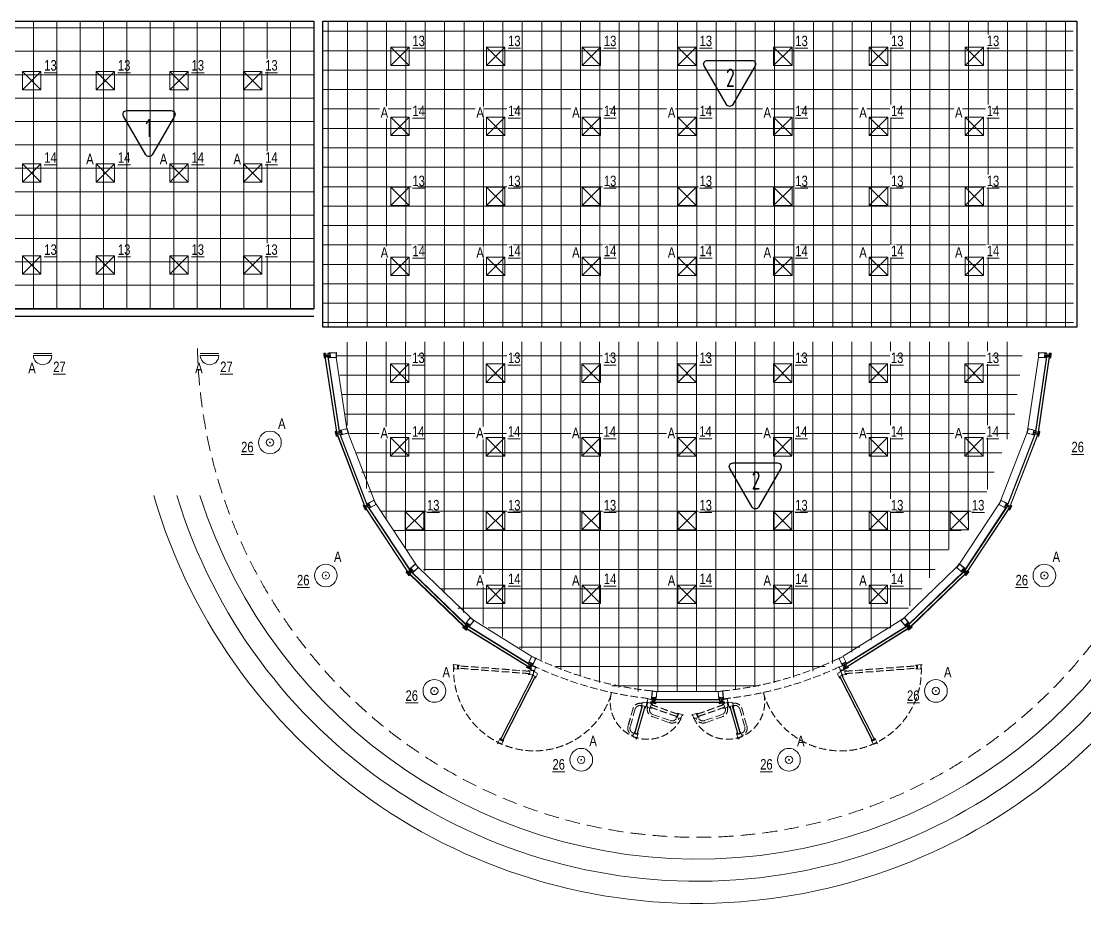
# Model space of a CAD drawing. Header units: millimetres. Extents: x -510890 to 418982, y -118257 to 141350.
# Drawn here: x -186518 to -172077, y 58696 to 70996 of the extents above; entities that cross this region are included whole.
import ezdxf

# ---------------------------------------------------------------- set-up
doc = ezdxf.new("R2010")
doc.units = ezdxf.units.MM
doc.linetypes.add('ADSK_Штриховая_ш2 п1', pattern=[3, 2, -1])
doc.linetypes.add('ГОСТ 2.303 4', pattern=[7, 5, -2, 0])
for name, color, linetype, lineweight in [('_ЭОМ_ОБЩ_Освещение_текст тип светильника', 172, 'Continuous', 50), ('_ЭОМ_светильник А', 1, 'Continuous', 35), ('_ЭОМ_светильник Р', 4, 'Continuous', 35), ('АР_Двери', 5, 'Continuous', 18), ('АР_Перегородки витражные', 152, 'Continuous', 13), ('АР_Потолок_Грильято_черный_100х100', 250, 'Continuous', 5), ('АР_тонкая линия', 250, 'Continuous', 0), ('СИЛА', 1, 'Continuous', 30)]:
    doc.layers.add(name, color=color, linetype=linetype, lineweight=lineweight)
for name, color, linetype in [('X-ref Light', 250, 'Continuous'), ('X-ref Light Emergency', 249, 'Continuous'), ('Тонкая', 7, 'Continuous')]:
    doc.layers.add(name, color=color, linetype=linetype)
doc.layers.add('АР_Потолок_Грильято_белый_100х100', color=7, linetype='Continuous', lineweight=5, true_color=0xff7070)
doc.layers.get('X-ref Light').off()
doc.styles.add('ISOCPEUR', font='isocpeur.ttf', dxfattribs={"height": 800})
doc.styles.add('ГОСТ', font='cad.shx', dxfattribs={"width": 0.8})
pattern_1 = [(335.76716334, (-69115.3163, 318510.941), (0.651582564, 1.447617495), []), (65.76716334, (-69115.3163, 318510.941), (-1.447617495, 0.651582564), [])]

# ---------------------------------------------------------------- blocks, each defined once
blk = doc.blocks.new('40 НА 40 ГРИЛЬЯТО ДЛЯ 50')
at = {"color": 0, "linetype": 'ByBlock', "lineweight": -2, "ltscale": 100}
for points in [[(125, -125), (-125, -125), (-125, 125), (125, 125), (125, -125)], [(125, 125), (-125, -125)], [(-125, 125), (125, -125)]]:
    blk.add_lwpolyline(points, dxfattribs=at)
blk = doc.blocks.new('Подвесной Светильник 22_3')
at = {"color": 0, "linetype": 'ByBlock', "lineweight": -2}
for radius in [154, 50, 50, 5]:
    blk.add_circle((0, 0), radius, dxfattribs=at)
blk = doc.blocks.new('НАРУЖНЫЙ СВЕТИЛЬНИК')
at = {"color": 0, "linetype": 'ByBlock', "lineweight": -2}
for p, q in [((0, 250), (0, -250)), ((50, 250), (50, -250))]:
    blk.add_line(p, q, dxfattribs=at)
blk.add_arc((50, 0), 250, 270, 90, dxfattribs=at)
blk = doc.blocks.new('A$C35e846bc')
at = {"layer": '_ЭОМ_светильник А', "color": 18, "lineweight": 18, "ltscale": 100, "true_color": 0x000000, "rotation": 90}
for p in [(27127, 11315), (28427, 11315), (29727, 11315), (31027, 11315), (32327, 11315), (33627, 11315), (34927, 11315), (22128, 10683), (23128, 10683), (24128, 10683), (25128, 10683), (27127, 9415), (28427, 9415), (29727, 9415), (31027, 9415), (32327, 9415), (33627, 9415), (34927, 9415), (28426, 4965), (29726, 4965), (31026, 4965), (32326, 4965), (33626, 4965)]:
    blk.add_blockref('40 НА 40 ГРИЛЬЯТО ДЛЯ 50', p, dxfattribs=at)
at = {"layer": '_ЭОМ_светильник А', "color": 18, "lineweight": 18, "ltscale": 100, "true_color": 0x000000, "xscale": -1, "zscale": 1000, "rotation": 180}
for p in [(25363, 7025), (26122, 5219), (35879, 5219), (27595, 3653), (34406, 3653), (29590, 2719), (32411, 2719)]:
    blk.add_blockref('Подвесной Светильник 22_3', p, dxfattribs=at)
at = {"layer": '_ЭОМ_светильник Р', "color": 18, "lineweight": 18, "ltscale": 100, "true_color": 0x000000, "rotation": 90}
for p in [(27127, 12265), (28427, 12265), (29727, 12265), (31027, 12265), (32327, 12265), (33627, 12265), (34927, 12265), (22128, 11933), (23128, 11933), (24128, 11933), (25128, 11933), (27127, 10365), (28427, 10365), (29727, 10365), (31027, 10365), (32327, 10365), (33627, 10365), (34927, 10365), (22128, 9433), (23128, 9433), (24128, 9433), (25128, 9433), (27125, 7965), (28425, 7965), (29725, 7965), (31025, 7965), (32325, 7965), (33625, 7965), (34925, 7965), (27325, 5965), (28425, 5965), (29725, 5965), (31025, 5965), (32325, 5965), (33625, 5965), (34725, 5965)]:
    blk.add_blockref('40 НА 40 ГРИЛЬЯТО ДЛЯ 50', p, dxfattribs=at)
at = {"layer": 'X-ref Light Emergency', "color": 18, "linetype": 'ByBlock', "lineweight": 18, "ltscale": 40, "true_color": 0x000000}
for p in [(27125, 6965), (28425, 6965), (29725, 6965), (31025, 6965), (32325, 6965), (33625, 6965), (34925, 6965)]:
    blk.add_blockref('40 НА 40 ГРИЛЬЯТО ДЛЯ 50', p, dxfattribs=at)
at = {"layer": '_ЭОМ_ОБЩ_Освещение_текст тип светильника', "color": 18, "lineweight": 18, "ltscale": 40, "true_color": 0x000000, "insert": (36247, 7034), "char_height": 142.2, "width": 55.87, "attachment_point": 1, "style": 'ГОСТ', "bg_fill": 3, "box_fill_scale": 1.1, "bg_fill_color": 256, "bg_fill_transparency": 0}
blk.add_mtext('{\\L26}', dxfattribs=at)
at = {"layer": '_ЭОМ_светильник А', "color": 18, "lineweight": 18, "ltscale": 100, "true_color": 0x000000, "char_height": 142, "width": 93.25, "attachment_point": 1, "style": 'ГОСТ', "bg_fill": 3, "box_fill_scale": 1.1, "bg_fill_color": 256, "bg_fill_transparency": 0}
for insert in [(22080, 8106), (24347, 8106)]:
    blk.add_mtext('А', dxfattribs=dict(at, insert=insert))
at = {"layer": 'СИЛА', "color": 18, "lineweight": 18, "true_color": 0x000000, "xscale": 0.5, "yscale": 0.5, "zscale": 0.5, "rotation": 270}
for p in [(22275, 8230), (24542, 8230)]:
    blk.add_blockref('НАРУЖНЫЙ СВЕТИЛЬНИК', p, dxfattribs=at)
at = {"layer": '_ЭОМ_ОБЩ_Освещение_текст тип светильника', "color": 18, "lineweight": 18, "ltscale": 40, "true_color": 0x000000, "char_height": 142.2, "width": 55.87, "attachment_point": 1, "style": 'ГОСТ', "bg_fill": 3, "box_fill_scale": 1.1, "bg_fill_color": 256, "bg_fill_transparency": 0}
for s, insert in [('{\\L13}', (27297, 12545)), ('{\\L13}', (28597, 12545)), ('{\\L13}', (29897, 12545)), ('{\\L13}', (31197, 12545)), ('{\\L13}', (32497, 12545)), ('{\\L13}', (33797, 12545)), ('{\\L13}', (35097, 12545)), ('{\\L13}', (22298, 12213)), ('{\\L13}', (23298, 12213)), ('{\\L13}', (24298, 12213)), ('{\\L13}', (25298, 12213)), ('{\\L14}', (27297, 11595)), ('{\\L14}', (28597, 11595)), ('{\\L14}', (29897, 11595)), ('{\\L14}', (31197, 11595)), ('{\\L14}', (32497, 11595)), ('{\\L14}', (33797, 11595)), ('{\\L14}', (35097, 11595)), ('{\\L14}', (22298, 10963)), ('{\\L14}', (23298, 10963)), ('{\\L14}', (24298, 10963)), ('{\\L14}', (25298, 10963)), ('{\\L13}', (27297, 10645)), ('{\\L13}', (28597, 10645)), ('{\\L13}', (29897, 10645)), ('{\\L13}', (31197, 10645)), ('{\\L13}', (32497, 10645)), ('{\\L13}', (33797, 10645)), ('{\\L13}', (35097, 10645)), ('{\\L13}', (22298, 9713)), ('{\\L13}', (23298, 9713)), ('{\\L13}', (24298, 9713)), ('{\\L13}', (25298, 9713)), ('{\\L14}', (27297, 9695)), ('{\\L14}', (28597, 9695)), ('{\\L14}', (29897, 9695)), ('{\\L14}', (31197, 9695)), ('{\\L14}', (32497, 9695)), ('{\\L14}', (33797, 9695)), ('{\\L14}', (35097, 9695)), ('{\\L13}', (27295, 8245)), ('{\\L13}', (28595, 8245)), ('{\\L13}', (29895, 8245)), ('{\\L13}', (31195, 8245)), ('{\\L13}', (32495, 8245)), ('{\\L13}', (33795, 8245)), ('{\\L13}', (35095, 8245)), ('{\\L14}', (27293, 7245)), ('{\\L14}', (28593, 7245)), ('{\\L14}', (29893, 7245)), ('{\\L14}', (31193, 7245)), ('{\\L14}', (32493, 7245)), ('{\\L14}', (33793, 7245)), ('{\\L14}', (35093, 7245)), ('{\\L26}', (24971, 7034)), ('{\\L13}', (27495, 6245)), ('{\\L13}', (28595, 6245)), ('{\\L13}', (29895, 6245)), ('{\\L13}', (31195, 6245)), ('{\\L13}', (32495, 6245)), ('{\\L13}', (33795, 6245)), ('{\\L13}', (34895, 6245)), ('{\\L26}', (25730, 5228)), ('{\\L14}', (28596, 5245)), ('{\\L14}', (29896, 5245)), ('{\\L14}', (31196, 5245)), ('{\\L14}', (32496, 5245)), ('{\\L14}', (33796, 5245)), ('{\\L26}', (35488, 5228)), ('{\\L26}', (27204, 3661)), ('{\\L26}', (34014, 3661)), ('{\\L26}', (29199, 2728)), ('{\\L26}', (32020, 2728))]:
    blk.add_mtext(s, dxfattribs=dict(at, insert=insert))
at = {"layer": '_ЭОМ_светильник А', "color": 18, "lineweight": 18, "ltscale": 100, "true_color": 0x000000, "char_height": 142, "attachment_point": 1, "style": 'ГОСТ', "bg_fill": 3, "box_fill_scale": 1.1, "bg_fill_color": 256, "bg_fill_transparency": 0}
for insert, width in [((26866, 11574), 86.04), ((28166, 11574), 86.04), ((29466, 11574), 86.04), ((30766, 11574), 86.04), ((32066, 11574), 86.04), ((33366, 11574), 86.04), ((34666, 11574), 86.04), ((22867, 10942), 86.04), ((23867, 10942), 86.04), ((24867, 10942), 86.04), ((26866, 9674), 86.04), ((28166, 9674), 86.04), ((29466, 9674), 86.04), ((30766, 9674), 86.04), ((32066, 9674), 86.04), ((33366, 9674), 86.04), ((34666, 9674), 86.04), ((25473, 7351), 93.25), ((26864, 7224), 86.04), ((28163, 7224), 86.04), ((29464, 7224), 86.04), ((30763, 7224), 86.04), ((32063, 7224), 86.04), ((33363, 7224), 86.04), ((34664, 7223), 86.04), ((26232, 5545), 93.25), ((35990, 5545), 93.25), ((28165, 5224), 86.04), ((29465, 5224), 86.04), ((30765, 5224), 86.04), ((32065, 5224), 86.04), ((33365, 5224), 86.04), ((27706, 3979), 93.25), ((34516, 3979), 93.25), ((29700, 3045), 93.25), ((32521, 3045), 93.25)]:
    blk.add_mtext('А', dxfattribs=dict(at, insert=insert, width=width))
at = {"layer": '_ЭОМ_ОБЩ_Освещение_текст тип светильника', "color": 18, "lineweight": 18, "ltscale": 40, "true_color": 0x000000, "char_height": 142.2, "width": 55.87, "attachment_point": 1, "style": 'ГОСТ', "bg_fill": 3, "box_fill_scale": 1.1, "bg_fill_color": 256, "bg_fill_transparency": 0}
for insert in [(22419, 8122), (24687, 8122)]:
    blk.add_mtext('{\\L27}', dxfattribs=dict(at, insert=insert))
blk = doc.blocks.new('A$C475c1744')
at = {"layer": 'АР_тонкая линия', "linetype": 'ADSK_Штриховая_ш2 п1', "ltscale": 100}
blk.add_arc((120, 66), 6789, 181.3186, 358.6814, dxfattribs=at)
at = {"layer": 'АР_тонкая линия', "ltscale": 100}
for radius, start, end in [(7688, 196.2631, 355.1393), (7388, 196.9475, 351.2199), (7088, 197.6907, 351.2215)]:
    blk.add_arc((120, 68), radius, start, end, dxfattribs=at)
blk = doc.blocks.new('A$C4b82bfe2')
at = {"layer": 'АР_Двери', "linetype": 'ГОСТ 2.303 4', "ltscale": 20}
for p, q in [((41, -67), (414, -198)), ((43, -63), (416, -194)), ((53, -34), (426, -165)), ((54, -30), (428, -161))]:
    blk.add_line(p, q, dxfattribs=at)
at = {"layer": 'АР_Перегородки витражные', "color": 5}
blk.add_line((417, -162), (407, -190), dxfattribs=at)
for points in [[(73, -36), (54, -30), (41, -67), (60, -74), (57, -83), (1, -64), (4, -54), (-5, -51), (8, -13), (-3, -9), (0, 0), (76, -27), (73, -36)], [(409, -154), (428, -161), (414, -198), (395, -192), (392, -201), (448, -221), (451, -211), (461, -215), (474, -177), (485, -181), (489, -171), (412, -145), (409, -154)]]:
    blk.add_lwpolyline(points, close=True, dxfattribs=at)
blk = doc.blocks.new('стойка витр.')
h = blk.add_hatch()
h.set_pattern_fill('ANSI37', scale=0.5, angle=-69.2328)
h.set_pattern_definition(pattern_1)
edge = h.paths.add_edge_path()
edge.add_line((-23, 14), (-23, 15))
edge.add_arc((-23, 15), 0.427, 20.7605, 72.3)
edge.add_arc((-23, 16), 0.427, 110.764, 252.288, ccw=False)
edge.add_line((-23, 16), (-22, 16))
edge.add_arc((-22, 16), 0.183, 20.749, 110.7854, ccw=False)
edge.add_line((-22, 16), (-22, 16))
edge.add_arc((-22, 16), 0.183, 200.7666, 335.778)
edge.add_line((-22, 16), (-21, 18))
edge.add_arc((-22, 18), 0.637, 344.3928, 381.7249)
edge.add_line((-21, 18), (-23, 22))
edge.add_arc((-23, 22), 0.637, 19.8094, 57.1415)
edge.add_line((-23, 22), (-24, 23))
edge.add_arc((-24, 23), 0.183, 65.7564, 200.7677)
edge.add_line((-25, 23), (-24, 23))
edge.add_arc((-25, 23), 0.183, -69.251, 20.7854, ccw=False)
edge.add_line((-25, 23), (-26, 22))
edge.add_arc((-26, 23), 0.427, 149.2464, 290.7703, ccw=False)
edge.add_arc((-27, 23), 0.427, 329.2344, 380.7738)
edge.add_line((-26, 23), (-27, 24))
edge.add_arc((-27, 24), 0.183, 20.749, 110.7854)
edge.add_line((-27, 24), (-33, 22))
edge.add_arc((-33, 21), 0.306, 107.612, 200.6883)
edge.add_line((-34, 21), (-33, 21))
edge.add_arc((-33, 21), 0.304, 200.7453, 225.8124)
edge.add_line((-33, 21), (-32, 19))
edge.add_arc((-32, 19), 0.305, -108.8628, 45.7814, ccw=False)
edge.add_arc((-29, 28), 9.95, 231.9543, 250.0412, ccw=False)
edge.add_arc((-35, 20), 0.4, 42.3093, 119.225)
edge.add_arc((-35, 20), 0.602, 134.395, 228.6478)
edge.add_arc((-29, 28), 11, 232.0873, 240.8889)
edge.add_arc((-37, 13), 6.09, 40.7589, 60.6144, ccw=False)
edge.add_arc((-33, 17), 0.305, -34.8959, 41.6027, ccw=False)
edge.add_line((-32, 16), (-33, 16))
edge.add_arc((-33, 16), 0.305, 145.1101, 256.4243)
edge.add_line((-33, 15), (-32, 15))
edge.add_arc((-32, 15), 0.305, -34.8899, 76.4243, ccw=False)
edge.add_line((-32, 15), (-32, 14))
edge.add_arc((-32, 14), 0.305, 145.1101, 256.4243)
edge.add_line((-32, 13), (-31, 13))
edge.add_arc((-31, 13), 0.305, -24.2247, 76.4204, ccw=False)
edge.add_line((-31, 13), (-32, 11))
edge.add_arc((-31, 11), 0.305, 155.7711, 290.7403)
edge.add_line((-31, 11), (-23, 14))
edge.add_arc((-23, 14), 0.183, 290.749, 380.749)
edge = h.paths.add_edge_path(flags=16)
edge.add_line((-23, 21), (-22, 19))
edge.add_arc((-23, 18), 0.541, -69.2328, 20.7672, ccw=False)
edge.add_line((-23, 18), (-23, 18))
edge.add_arc((-24, 18), 0.541, 200.7672, 290.7672, ccw=False)
edge.add_line((-24, 18), (-25, 20))
edge.add_arc((-25, 20), 0.541, 110.7672, 200.7672, ccw=False)
edge.add_line((-25, 21), (-24, 21))
edge.add_arc((-24, 21), 0.541, 20.7672, 110.7672, ccw=False)
edge = h.paths.add_edge_path(flags=16)
edge.add_line((-27, 20), (-26, 17))
edge.add_arc((-26, 17), 0.541, -69.2328, 20.7672, ccw=False)
edge.add_line((-26, 16), (-28, 15))
edge.add_arc((-28, 16), 0.541, 200.7672, 290.7672, ccw=False)
edge.add_line((-29, 15), (-30, 19))
edge.add_arc((-30, 19), 0.541, 110.7672, 200.7672, ccw=False)
edge.add_line((-30, 20), (-28, 21))
edge.add_arc((-27, 20), 0.541, 20.7672, 110.7672, ccw=False)
h = blk.add_hatch()
h.set_pattern_fill('ANSI37', scale=0.5, angle=-69.2328)
h.set_pattern_definition([(335.76716334, (-69115.9168, 318510.7132), (0.651582564, 1.447617495), []), (65.76716334, (-69115.9168, 318510.7132), (-1.447617495, 0.651582564), [])])
edge = h.paths.add_edge_path()
edge.add_arc((-61, -46), 0.549, 155.7657, 200.7672)
edge.add_line((-62, -46), (-61, -44))
edge.add_arc((-61, -44), 0.183, 20.7672, 155.7657)
edge.add_line((-61, -44), (-61, -45))
edge.add_arc((-61, -45), 0.183, 200.7672, 290.7672)
edge.add_line((-61, -45), (-59, -44))
edge.add_arc((-60, -44), 0.427, -69.2328, 72.2936)
edge.add_arc((-59, -43), 0.427, 200.7672, 252.2936)
edge.add_line((-60, -43), (-63, -35))
edge.add_arc((-63, -34), 0.305, 110.7672, 200.7672)
edge.add_line((-63, -34), (-61, -33))
edge.add_arc((-60, -34), 0.304, 76.4029, 110.7672)
edge.add_line((-60, -33), (-60, -34))
edge.add_arc((-108, -56), 53, 16.7114, 24.8229)
edge.add_line((-57, -41), (-58, -41))
edge.add_arc((-58, -41), 0.305, 145.1109, 256.4234)
edge.add_line((-58, -42), (-57, -42))
edge.add_arc((-57, -42), 0.305, -34.8891, 76.4234)
edge.add_line((-57, -42), (-57, -43))
edge.add_arc((-57, -43), 0.305, 145.1109, 256.4234)
edge.add_line((-57, -44), (-56, -44))
edge.add_arc((-56, -44), 0.305, -34.8891, 76.4234)
edge.add_line((-56, -44), (-56, -45))
edge.add_arc((-56, -45), 0.305, 145.1109, 256.4234)
edge.add_line((-56, -46), (-55, -46))
edge.add_arc((-56, -46), 0.305, -34.8891, 76.4234)
edge.add_line((-55, -46), (-56, -47))
edge.add_arc((-56, -47), 0.305, 145.1109, 256.4234)
edge.add_line((-56, -47), (-55, -48))
edge.add_arc((-55, -48), 0.305, -34.8891, 76.4234)
edge.add_line((-55, -48), (-55, -49))
edge.add_arc((-55, -49), 0.305, 145.1109, 256.4234)
edge.add_line((-55, -49), (-54, -50))
edge.add_arc((-54, -50), 0.305, -34.8891, 76.4234)
edge.add_line((-54, -50), (-54, -51))
edge.add_arc((-54, -51), 0.305, 145.1109, 256.4234)
edge.add_line((-54, -51), (-53, -51))
edge.add_arc((-53, -52), 0.305, -43.6751, 76.4279)
edge.add_line((-53, -52), (-54, -53))
edge.add_arc((-54, -53), 0.305, 136.3286, 262.7471)
edge.add_arc((-55, -61), 7.99, 59.586, 82.7471)
edge.add_arc((-51, -54), 0.305, 253.291, 419.586)
edge.add_arc((-53, -61), 6.03, 73.291, 110.7672)
edge.add_line((-55, -55), (-55, -55))
edge.add_arc((-55, -55), 0.427, 200.7672, 290.7672)
edge.add_line((-55, -55), (-57, -51))
edge.add_arc((-56, -51), 0.427, 149.2366, 200.7672)
edge.add_arc((-57, -51), 0.427, -30.7634, 40.0143)
edge.add_arc((-57, -51), 0.427, 40.0005, 110.7672)
edge.add_line((-57, -50), (-58, -51))
edge.add_arc((-58, -51), 0.183, 110.7672, 200.7672)
edge.add_line((-58, -51), (-58, -51))
edge.add_arc((-59, -51), 0.183, 245.7686, 380.7672)
edge.add_line((-59, -51), (-60, -51))
edge.add_arc((-60, -50), 0.549, 200.7672, 245.7686)
edge.add_line((-60, -50), (-62, -46))
edge = h.paths.add_edge_path(flags=16)
edge.add_arc((-59, -49), 0.541, 200.7672, 290.7672)
edge.add_line((-61, -47), (-60, -49))
edge.add_arc((-60, -47), 0.541, 110.7672, 200.7672)
edge.add_line((-59, -46), (-60, -46))
edge.add_arc((-59, -46), 0.541, 20.7672, 110.7672)
edge.add_line((-58, -48), (-59, -46))
edge.add_arc((-58, -49), 0.541, -69.2328, 20.7672)
edge.add_line((-59, -50), (-58, -49))
h = blk.add_hatch()
h.set_pattern_fill('ANSI37', scale=0.5, angle=-69.2328)
h.set_pattern_definition(pattern_1)
edge = h.paths.add_edge_path()
edge.add_line((-8, -26), (-7, -27))
edge.add_arc((-8, -27), 0.427, -30.7656, 20.7738, ccw=False)
edge.add_arc((-7, -27), 0.427, 149.2464, 290.7703)
edge.add_line((-7, -28), (-6, -27))
edge.add_arc((-6, -27), 0.183, 290.749, 380.7854)
edge.add_line((-6, -27), (-6, -27))
edge.add_arc((-6, -27), 0.183, 65.7564, 200.7677, ccw=False)
edge.add_line((-5, -27), (-4, -27))
edge.add_arc((-4, -28), 0.637, 19.8094, 57.1415, ccw=False)
edge.add_line((-4, -28), (-2, -31))
edge.add_arc((-3, -32), 0.637, -15.6072, 21.7249, ccw=False)
edge.add_line((-2, -32), (-3, -33))
edge.add_arc((-3, -33), 0.183, 200.7666, 335.778, ccw=False)
edge.add_line((-3, -33), (-3, -33))
edge.add_arc((-3, -33), 0.183, 20.749, 110.7854)
edge.add_line((-3, -33), (-4, -34))
edge.add_arc((-4, -34), 0.427, 110.764, 252.288)
edge.add_arc((-5, -35), 0.427, 20.7605, 72.3, ccw=False)
edge.add_line((-4, -35), (-4, -36))
edge.add_arc((-4, -36), 0.183, -69.251, 20.7854, ccw=False)
edge.add_line((-4, -36), (-11, -38))
edge.add_arc((-11, -38), 0.306, 200.846, 293.9223, ccw=False)
edge.add_line((-11, -38), (-11, -38))
edge.add_arc((-11, -37), 0.304, 175.722, 200.789, ccw=False)
edge.add_line((-11, -37), (-11, -35))
edge.add_arc((-12, -35), 0.305, 355.7529, 510.3972)
edge.add_arc((-3, -40), 9.95, 151.4932, 169.58)
edge.add_arc((-13, -38), 0.4, 282.3093, 359.225, ccw=False)
edge.add_arc((-13, -38), 0.602, 172.8865, 267.1393, ccw=False)
edge.add_arc((-3, -40), 11, 160.6454, 169.447, ccw=False)
edge.add_arc((-19, -34), 6.09, 340.92, 360.7754)
edge.add_arc((-13, -34), 0.305, 359.9316, 436.4302)
edge.add_line((-13, -34), (-14, -34))
edge.add_arc((-14, -33), 0.305, 145.1101, 256.4243, ccw=False)
edge.add_line((-14, -33), (-14, -32))
edge.add_arc((-14, -32), 0.305, 325.1101, 436.4243)
edge.add_line((-14, -32), (-15, -32))
edge.add_arc((-15, -31), 0.305, 145.1101, 256.4243, ccw=False)
edge.add_line((-15, -31), (-14, -30))
edge.add_arc((-15, -30), 0.305, 325.1139, 425.759)
edge.add_line((-15, -30), (-16, -29))
edge.add_arc((-16, -29), 0.305, 110.794, 245.7633, ccw=False)
edge.add_line((-16, -29), (-8, -26))
edge.add_arc((-8, -26), 0.183, 20.7854, 110.7854, ccw=False)
edge = h.paths.add_edge_path(flags=16)
edge.add_line((-3, -31), (-4, -29))
edge.add_arc((-5, -29), 0.541, 20.7672, 110.7672)
edge.add_line((-5, -28), (-6, -29))
edge.add_arc((-6, -29), 0.541, 110.7672, 200.7672)
edge.add_line((-6, -29), (-5, -32))
edge.add_arc((-5, -32), 0.541, 200.7672, 290.7672)
edge.add_line((-5, -32), (-4, -32))
edge.add_arc((-4, -31), 0.541, 290.7672, 380.7672)
edge = h.paths.add_edge_path(flags=16)
edge.add_line((-7, -33), (-8, -29))
edge.add_arc((-9, -30), 0.541, 20.7672, 110.7672)
edge.add_line((-9, -29), (-11, -30))
edge.add_arc((-11, -31), 0.541, 110.7672, 200.7672)
edge.add_line((-11, -31), (-10, -34))
edge.add_arc((-10, -34), 0.541, 200.7672, 290.7672)
edge.add_line((-9, -35), (-7, -34))
edge.add_arc((-7, -33), 0.541, 290.7672, 380.7672)
at = {"lineweight": 0, "ltscale": 100, "transparency": 33554687}
for points in [[(-69, -58), (-90, -2), (-90, -1), (-89, -1), (-89, -1), (-88, -3), (-87, -3), (-87, -3), (-86, -3), (-87, -1), (-87, 0), (-82, 2), (-81, 1), (-80, 1), (-77, 4), (-78, 5), (-90, 0), (-91, -2), (-70, -59), (-68, -60), (-55, -55), (-55, -54), (-59, -54), (-59, -54), (-60, -56), (-65, -58), (-66, -57), (-67, -55), (-67, -55), (-68, -55), (-68, -56), (-67, -58), (-67, -58), (-68, -59)], [(66, 59), (-27, 24), (-26, 22), (-25, 22), (-25, 22), (-25, 23), (-21, 25), (-19, 21), (-19, 21), (-19, 21), (-18, 17), (-22, 16), (-23, 17), (-23, 16), (-23, 16), (-23, 14), (-17, 16), (-16, 17), (-15, 20), (-15, 20), (-17, 24), (-17, 25), (-17, 25), (-14, 27), (-12, 26), (-4, 5), (-5, 4), (-33, -7), (-33, -7), (-32, -8), (-31, -9), (-30, -9), (-30, -9), (-29, -9), (-29, -8), (-28, -9), (-27, -8), (-27, -8), (-26, -8), (-25, -7), (-25, -7), (-25, -7), (-24, -7), (-24, -6), (-23, -7), (-22, -6), (-22, -6), (-21, -6), (-20, -6), (-20, -5), (-20, -5), (-19, -5), (-18, -4), (-18, -5), (-17, -4), (-15, -5), (-15, -6), (-16, -8), (-16, -9), (-16, -8), (-17, -9), (-18, -9), (-18, -9), (-19, -9), (-19, -10), (-20, -10), (-21, -10), (-21, -11), (-21, -10), (-23, -11), (-23, -11), (-23, -11), (-24, -11), (-24, -12), (-25, -12), (-26, -12), (-26, -13), (-26, -12), (-28, -13), (-28, -13), (-28, -13), (-29, -13), (-29, -14), (-30, -15), (-29, -16), (-29, -16), (-1, -6), (0, -6), (8, -28), (8, -29), (4, -31), (3, -30), (3, -29), (2, -25), (2, -25), (-1, -23), (-2, -23), (-8, -25), (-7, -27), (-6, -28), (-6, -27), (-6, -26), (-2, -25), (0, -28), (0, -28), (0, -29), (1, -32), (-4, -34), (-4, -33), (-4, -33), (-5, -34), (-4, -36), (89, -1), (89, 1), (67, 59)], [(64, 56), (85, 0), (11, -28), (-11, 28)]]:
    blk.add_lwpolyline(points, close=True, dxfattribs=at)
for points in [[(-74, -6), (-74, -6), (-75, -6), (-74, -7), (-77, -8, -0.414362), (-77, -8), (-79, -2, -0.414326), (-79, 0), (-77, 0), (-77, -1), (-76, 0), (-76, 0), (-77, 3, 0.551224), (-78, 4), (-80, 1, -0.267349), (-81, 1), (-82, 1, 0.249629), (-83, 1), (-86, -2, 0.827043), (-86, -3), (-82, -2, -0.414326), (-81, -2), (-78, -9, 0.414326), (-77, -10), (-76, -9, -0.082799), (-72, -16), (-68, -26), (-68, -26), (-68, -26), (-65, -35, -0.082799), (-63, -43), (-64, -44, 0.414326), (-65, -45), (-62, -52, -0.414326), (-62, -53), (-66, -55, 0.827043), (-66, -56), (-61, -56, 0.249629), (-61, -55), (-60, -54, -0.267349), (-59, -54), (-56, -54, 0.551224), (-56, -54), (-57, -51), (-57, -50), (-58, -50), (-58, -51), (-59, -52, -0.414326), (-60, -51), (-63, -45, -0.414362), (-63, -45), (-60, -44), (-60, -45), (-60, -45), (-59, -44)], [(-32, -8), (-33, -7, 0.523933), (-33, -7), (-64, -19, 0.414326), (-65, -20), (-64, -21, 0.410627), (-63, -21), (-63, -21, 0.492552), (-63, -21), (-63, -20, -0.441111), (-63, -20), (-61, -19, -0.208057), (-60, -19, -0.000016), (-57, -21, -0.439819), (-56, -22, -0.000016), (-58, -25, -0.208057), (-58, -26), (-60, -27, -0.441111), (-60, -26), (-61, -26, 0.492552), (-61, -26), (-61, -26, 0.410627), (-62, -27), (-61, -28, 0.414326), (-61, -28), (-30, -17, 0.523933), (-29, -16), (-30, -15)]]:
    blk.add_lwpolyline(points, format="xyb", close=True, dxfattribs=at)
at = {"color": 7, "lineweight": 0, "ltscale": 100, "transparency": 33554687}
for points in [[(-74, 3, 0.57795), (-74, 4), (-75, 4, -0.615334), (-75, 4, 0.101403), (-74, 7, 0.887085), (-74, 7, -0.164997), (-77, 5), (-77, 5, 0.414304), (-78, 4), (-76, 1, 0.228696), (-76, 1, -0.319049), (-76, 0, -0.319002), (-76, 0), (-77, -1, -0.4144), (-77, -1), (-78, 0, 0.668339), (-78, 0), (-79, -2, 0.198883), (-79, -2), (-77, -6, 0.198883), (-77, -7), (-75, -7, 0.668339), (-75, -7), (-75, -7, -0.4144), (-75, -7), (-74, -6, -0.710202), (-73, -7, 0.228696), (-73, -7), (-70, -16, 0.414362), (-70, -16), (-67, -15, 0.151171), (-67, -15), (-67, -15, 0.035408), (-70, -8), (-71, -7, -0.527868), (-71, -7), (-70, -6, 0.527868), (-71, -6), (-72, -5, -0.527868), (-72, -5), (-71, -4, 0.527868), (-71, -4), (-72, -4, -0.527868), (-72, -3), (-72, -2, 0.527868), (-72, -2), (-73, -2, -0.527868), (-73, -1), (-73, 0, 0.527868), (-73, 0), (-74, 0, -0.527868), (-74, 1), (-73, 1, 0.527868), (-74, 2), (-74, 2, -0.527868), (-75, 3)], [(-23, 14), (-23, 15, 0.228752), (-23, 15, -0.710164), (-23, 16), (-22, 16, -0.4144), (-22, 16), (-22, 16, 0.66825), (-22, 16), (-21, 18, 0.164348), (-21, 18), (-23, 22, 0.164348), (-23, 22), (-24, 23, 0.66825), (-25, 23), (-24, 23, -0.4144), (-25, 23), (-26, 22, -0.710164), (-26, 23, 0.228752), (-26, 23), (-27, 24, 0.4144), (-27, 24), (-33, 22, 0.430028), (-34, 21), (-33, 21, 0.109814), (-33, 21), (-32, 19, -0.800036), (-32, 18, -0.079083), (-35, 20, 0.348803), (-35, 20, 0.436125), (-35, 19, 0.038423), (-34, 18, -0.086853), (-32, 17, -0.346763), (-32, 16), (-33, 16, 0.527877), (-33, 15), (-32, 15, -0.527877), (-32, 15), (-32, 14, 0.527877), (-32, 13), (-31, 13, -0.469739), (-31, 13), (-32, 11, 0.667984), (-31, 11), (-23, 14, 0.414214)], [(-53, -51, -0.57795), (-53, -52), (-54, -53, 0.615334), (-54, -53, -0.101403), (-51, -54, -0.887085), (-51, -55, 0.164997), (-55, -55), (-55, -55, -0.414304), (-55, -55), (-57, -51, -0.228696), (-57, -51, 0.319049), (-57, -50, 0.319002), (-57, -50), (-58, -51, 0.4144), (-58, -51), (-58, -51, -0.668339), (-59, -51), (-60, -51, -0.198883), (-60, -50), (-62, -46, -0.198883), (-62, -46), (-61, -44, -0.668339), (-61, -44), (-61, -45, 0.4144), (-61, -45), (-59, -44, 0.710202), (-59, -43, -0.228696), (-60, -43), (-63, -35, -0.414362), (-63, -34), (-61, -33, -0.151171), (-60, -33), (-60, -34, -0.035408), (-57, -41), (-58, -41, 0.527868), (-58, -42), (-57, -42, -0.527868), (-57, -42), (-57, -43, 0.527868), (-57, -44), (-56, -44, -0.527868), (-56, -44), (-56, -45, 0.527868), (-56, -46), (-55, -46, -0.527868), (-55, -46), (-56, -47, 0.527868), (-56, -47), (-55, -48, -0.527868), (-55, -48), (-55, -49, 0.527868), (-55, -49), (-54, -50, -0.527868), (-54, -50), (-54, -51, 0.527868), (-54, -51)], [(-8, -26), (-7, -27, -0.228752), (-7, -27, 0.710164), (-7, -28), (-6, -27, 0.4144), (-6, -27), (-6, -27, -0.66825), (-5, -27), (-4, -27, -0.164348), (-4, -28), (-2, -31, -0.164348), (-2, -32), (-3, -33, -0.66825), (-3, -33), (-3, -33, 0.4144), (-3, -33), (-4, -34, 0.710164), (-4, -34, -0.228752), (-4, -35), (-4, -36, -0.4144), (-4, -36), (-11, -38, -0.430028), (-11, -38), (-11, -38, -0.109814), (-11, -37), (-11, -35, 0.800036), (-12, -35, 0.079083), (-13, -38, -0.348803), (-13, -38, -0.436125), (-14, -38, -0.038423), (-13, -36, 0.086853), (-13, -34, 0.346763), (-13, -34), (-14, -34, -0.527877), (-14, -33), (-14, -32, 0.527877), (-14, -32), (-15, -32, -0.527877), (-15, -31), (-14, -30, 0.469739), (-15, -30), (-16, -29, -0.667984), (-16, -29), (-8, -26, -0.414214)]]:
    blk.add_lwpolyline(points, format="xyb", close=True, dxfattribs=at)
for points in [[(-72, 0), (-73, 0)], [(-27, 24), (-27, 24)], [(-23, 14), (-23, 14)]]:
    blk.add_lwpolyline(points, dxfattribs=at)
blk.add_lwpolyline([(-73, 0), (-55, -48), (-54, -48), (-72, 0)], close=True)
at = {"lineweight": 0, "ltscale": 100, "transparency": 33554687}
for points in [[(-70, -6), (-69, -6), (-31, 9), (-31, 9), (-31, 11)], [(-56, -42), (-56, -41), (-17, -27), (-17, -27), (-16, -29)]]:
    blk.add_lwpolyline(points, dxfattribs=at)
at = {"color": 7}
for points in [[(-27, 20), (-26, 17, -0.414214), (-26, 16), (-28, 15, -0.414214), (-29, 15), (-30, 19, -0.414214), (-30, 20), (-28, 21, -0.414214)], [(-23, 21), (-22, 19, -0.414214), (-23, 18), (-23, 18, -0.414214), (-24, 18), (-25, 20, -0.414214), (-25, 21), (-24, 21, -0.414214)], [(-75, -2), (-74, -4, -0.414214), (-75, -5), (-76, -5, -0.414214), (-77, -5), (-78, -3, -0.414214), (-77, -2), (-76, -2, -0.414214)], [(-58, -48), (-59, -46, 0.414214), (-59, -46), (-60, -46, 0.414214), (-61, -47), (-60, -49, 0.414214), (-59, -50), (-58, -49, 0.414214)], [(-7, -33), (-8, -29, 0.414214), (-9, -29), (-11, -30, 0.414214), (-11, -31), (-10, -34, 0.414214), (-9, -35), (-7, -34, 0.414214)], [(-3, -31), (-4, -29, 0.414214), (-5, -28), (-6, -29, 0.414214), (-6, -29), (-5, -32, 0.414214), (-5, -32), (-4, -32, 0.414214)]]:
    blk.add_lwpolyline(points, format="xyb", close=True, dxfattribs=at)
at = {"color": 7, "lineweight": 0, "ltscale": 100, "transparency": 33554687}
blk.add_arc((-33, 21), 0.305, 110.7562, 200.7779, dxfattribs=at)
blk = doc.blocks.new('A$C4461d3e2')
at = {"layer": 'АР_Перегородки витражные', "color": 5}
for p, q in [((-46, -17), (-999, -266)), ((-39, -44), (-992, -293)), ((-46, -12), (-981, -257)), ((-38, -49), (-972, -293)), ((-988, -263), (-981, -290))]:
    blk.add_line(p, q, dxfattribs=at)
for points in [[(-65, -17), (-46, -12), (-37, -48), (-56, -53), (-54, -63), (4, -48), (1, -38), (11, -36), (1, 3), (12, 6), (11, 12), (-68, -8), (-65, -17)], [(-981, -257), (-1000, -262), (-991, -298), (-972, -293), (-969, -302), (-1026, -317), (-1029, -308), (-1038, -310), (-1049, -271), (-1060, -274), (-1062, -268), (-983, -248), (-981, -257)]]:
    blk.add_lwpolyline(points, close=True, dxfattribs=at)
blk = doc.blocks.new('A$C6b019c78')
at = {"layer": 'АР_Перегородки витражные', "color": 5}
for p, q in [((74, -95), (-34, -475)), ((69, -93), (-33, -455)), ((103, -103), (-5, -484)), ((107, -104), (5, -466)), ((-2, -474), (-31, -466))]:
    blk.add_line(p, q, dxfattribs=at)
for points in [[(102, -123), (107, -104), (69, -93), (64, -113), (54, -110), (70, -53), (80, -56), (82, -46), (121, -57), (124, -45), (134, -48), (112, -126), (102, -123)], [(5, -466), (0, -485), (-38, -474), (-33, -455), (-43, -452), (-59, -509), (-49, -512), (-52, -521), (-13, -532), (-17, -544), (-7, -546), (15, -468), (5, -466)]]:
    blk.add_lwpolyline(points, close=True, dxfattribs=at)
blk = doc.blocks.new('A$Cef3c2745')
at = {"layer": 'АР_Двери', "linetype": 'ГОСТ 2.303 4', "ltscale": 20}
for p, q in [((770, 3), (-212, 78)), ((771, 8), (-211, 83)), ((774, 40), (-209, 116)), ((773, 36), (-209, 111)), ((-198, 110), (-200, 82))]:
    blk.add_line(p, q, dxfattribs=at)
for points in [[(-189, 114), (-209, 116), (-212, 78), (-192, 77), (-193, 67), (-252, 72), (-251, 81), (-261, 82), (-258, 122), (-270, 123), (-269, 129), (-188, 123), (-189, 114)], [(755, 42), (774, 40), (772, 3), (752, 5), (751, -5), (810, -9), (811, 0), (820, 0), (824, 39), (836, 39), (836, 45), (755, 51), (755, 42)]]:
    blk.add_lwpolyline(points, close=True, dxfattribs=at)
blk = doc.blocks.new('A$Ca6ce221e')
at = {"layer": 'АР_Двери', "linetype": 'ГОСТ 2.303 4', "ltscale": 20}
for p, q in [((-30, 83), (-100, -163)), ((-2, 74), (-72, -176))]:
    blk.add_line(p, q, dxfattribs=at)
for centre, radius, start, end in [((65, 51), 100, 74.2411, 167.2165), ((65, 51), 70.1, 74.2441, 167.7953), ((-3, -190), 100, 161.2518, 254.2271), ((-3, -190), 70.1, 160.6729, 254.2241)]:
    blk.add_arc(centre, radius, start, end, dxfattribs=at)
blk = doc.blocks.new('A$Cf11ff649')
at = {"layer": 'АР_Двери', "linetype": 'ГОСТ 2.303 4', "ltscale": 20}
for p, q in [((69, 302), (-1, 56)), ((98, 293), (27, 43))]:
    blk.add_line(p, q, dxfattribs=at)
for centre, radius, start, end in [((164, 270), 100, 74.2411, 167.2165), ((164, 270), 70.1, 74.2441, 167.7953), ((96, 29), 100, 161.2518, 254.2271), ((96, 29), 70.1, 160.6729, 254.2241)]:
    blk.add_arc(centre, radius, start, end, dxfattribs=at)
blk = doc.blocks.new('A$C65590e4a')
at = {"layer": 'АР_Двери', "linetype": 'ГОСТ 2.303 4', "ltscale": 20}
for p, q in [((-738, -4980), (-807, -5226)), ((-709, -4989), (-780, -5239))]:
    blk.add_line(p, q, dxfattribs=at)
for centre, radius, start, end in [((2, 6), 4776, 244.4373, 264.2294), ((-3, 6), 4776, 275.7706, 295.5627), ((-2081, -4464), 1095, 176.0024, 344.2003), ((2, 6), 4883, 244.4373, 264.2294), ((-3, 6), 4883, 275.7706, 295.5627), ((2081, -4464), 1095, 195.7997, 3.9976), ((-542, -4895), 507, 165.5178, 334.2168), ((543, -4896), 506, 203.9745, 14.6191), ((-643, -5013), 100, 74.2411, 167.2165), ((-643, -5013), 70.1, 74.2441, 167.7953), ((-711, -5253), 100, 161.2518, 254.2271), ((-711, -5253), 70.1, 160.6729, 254.2241)]:
    blk.add_arc(centre, radius, start, end, dxfattribs=at)
at = {"layer": 'АР_Перегородки витражные', "color": 5}
for p, q in [((-4923, -208), (-4766, -1230)), ((-4918, -208), (-4760, -1233)), ((-4729, -1225), (-4885, -212)), ((-4724, -1224), (-4880, -211)), ((-4770, -219), (-4624, -1186)), ((4765, -218), (4623, -1185)), ((4726, -1225), (4875, -211)), ((4731, -1226), (4880, -211)), ((4912, -213), (4762, -1234)), ((4917, -213), (4766, -1236)), ((-4756, -1270), (-4382, -2246)), ((-4750, -1270), (-4381, -2235)), ((-4353, -2221), (-4720, -1262)), ((-4348, -2218), (-4715, -1261)), ((-4609, -1246), (-4255, -2157)), ((4607, -1246), (4255, -2158)), ((4347, -2219), (4716, -1261)), ((4352, -2221), (4721, -1263)), ((4752, -1270), (4380, -2235)), ((4758, -1269), (4384, -2239)), ((-3797, -3133), (-4368, -2270)), ((-3796, -3127), (-4363, -2268)), ((-4334, -2254), (-3772, -3107)), ((-4330, -2251), (-3768, -3103)), ((-3691, -3024), (-4226, -2213)), ((3692, -3022), (4227, -2213)), ((4330, -2252), (3768, -3102)), ((4335, -2255), (3772, -3105)), ((3796, -3126), (4363, -2269)), ((3800, -3128), (4367, -2272)), ((-3027, -3880), (-3776, -3159)), ((-3018, -3882), (-3772, -3156)), ((-3747, -3136), (-3009, -3848)), ((-3743, -3132), (-3005, -3844)), ((-2948, -3750), (-3652, -3071)), ((2948, -3748), (3651, -3070)), ((3743, -3131), (3007, -3841)), ((3747, -3134), (3008, -3846)), ((3028, -3871), (3772, -3155)), ((3031, -3875), (3776, -3157)), ((-2998, -3896), (-2166, -4411)), ((-2153, -4384), (-2979, -3871)), ((-2152, -4379), (-2973, -3868)), ((-2904, -3784), (-2115, -4276)), ((2899, -3787), (2115, -4274)), ((2153, -4384), (2978, -3869)), ((2159, -4374), (2973, -3867)), ((2998, -3895), (2167, -4413)), ((3002, -3898), (2169, -4417)), ((-3001, -3901), (-2168, -4416)), ((-2154, -4424), (-2154, -4424)), ((414, -4751), (-415, -4751)), ((-441, -4896), (441, -4897)), ((440, -4865), (-437, -4864)), ((439, -4860), (-436, -4859)), ((-428, -4901), (430, -4902)), ((-132, -5062), (-142, -5090))]:
    blk.add_line(p, q, dxfattribs=at)
at = {"layer": 'АР_Перегородки витражные', "color": 5, "ltscale": 100}
for p, q in [((-4766, -1225), (-4786, -1230)), ((4767, -1225), (4784, -1229)), ((-4389, -2228), (-4405, -2236)), ((4388, -2228), (4403, -2236)), ((-3768, -3166), (-3781, -3177)), ((3768, -3164), (3781, -3175))]:
    blk.add_line(p, q, dxfattribs=at)
at = {"layer": 'АР_Перегородки витражные', "color": 5}
for points in [[(-2123, -4411), (-2116, -4413), (-2115, -4408), (-2052, -4426), (-2053, -4430), (-2065, -4427), (-2076, -4466), (-2086, -4463), (-2087, -4468), (-2123, -4457), (-2117, -4433), (-2132, -4429)], [(2122, -4407), (2115, -4409), (2114, -4404), (2051, -4422), (2052, -4427), (2064, -4423), (2075, -4462), (2084, -4459), (2086, -4464), (2122, -4454), (2116, -4430), (2131, -4425)], [(-480, -4872), (-486, -4870), (-485, -4866), (-548, -4848), (-549, -4853), (-537, -4856), (-548, -4895), (-539, -4897), (-540, -4902), (-503, -4912), (-497, -4888), (-485, -4892)], [(480, -4872), (486, -4870), (485, -4866), (548, -4848), (549, -4853), (537, -4856), (548, -4895), (539, -4897), (540, -4902), (503, -4912), (497, -4888), (485, -4892)]]:
    blk.add_lwpolyline(points, dxfattribs=at)
at = {"ltscale": 100}
for name, p in [('A$Cef3c2745', (-2913, -4517)), ('A$C4b82bfe2', (-549, -4900)), ('A$Cf11ff649', (-807, -5282))]:
    blk.add_blockref(name, p, dxfattribs=at)
at = {"ltscale": 100, "xscale": -1}
for name, p in [('A$Cef3c2745', (2913, -4517)), ('A$C4b82bfe2', (549, -4900)), ('A$Cf11ff649', (807, -5282))]:
    blk.add_blockref(name, p, dxfattribs=at)
at = {"ltscale": 100, "rotation": 86.44282952417531}
blk.add_blockref('A$Ca6ce221e', (-399, -5067), dxfattribs=at)
at = {"ltscale": 100, "xscale": -1, "rotation": 273.5571704758246}
blk.add_blockref('A$Ca6ce221e', (399, -5067), dxfattribs=at)
at = {"layer": 'АР_Перегородки витражные', "color": 5, "xscale": -1}
for p, rotation in [((-4850, -191), 203.1951397378747), ((4696, -1237), 6.279439643201332), ((4316, -2224), 353.7794396432013), ((-3736, -3101), 240.9058873794879), ((2974, -3833), 328.5686920015881), ((2123, -4365), 316.042076663623), ((-454, -4832), 285.4941838103409)]:
    blk.add_blockref('стойка витр.', p, dxfattribs=dict(at, rotation=rotation))
at = {"layer": 'АР_Перегородки витражные', "color": 5}
for p, rotation in [((4850, -191), 156.8048602621253), ((-4694, -1236), 353.7205603567987), ((-4315, -2223), 6.220560356798693), ((3736, -3100), 119.0941126205121), ((-2975, -3835), 31.43130799841192), ((-2123, -4365), 43.95792333637698), ((454, -4832), 74.50581618965913)]:
    blk.add_blockref('стойка витр.', p, dxfattribs=dict(at, rotation=rotation))
at = {"layer": 'Тонкая', "ltscale": 100, "rotation": 48.32102335311988}
blk.add_blockref('A$C4461d3e2', (-2075, -4488), dxfattribs=at)
at = {"layer": 'Тонкая', "ltscale": 100, "xscale": -1, "rotation": 311.6789766468801}
blk.add_blockref('A$C4461d3e2', (2075, -4488), dxfattribs=at)
at = {"layer": 'Тонкая', "ltscale": 100}
blk.add_blockref('A$C6b019c78', (-683, -4852), dxfattribs=at)
at = {"layer": 'Тонкая', "ltscale": 100, "xscale": -1}
blk.add_blockref('A$C6b019c78', (683, -4852), dxfattribs=at)

msp = doc.modelspace()

# ---------------------------------------------------------------- hatches: boundary and pattern name
at = {"layer": 'АР_Потолок_Грильято_белый_100х100', "transparency": 33554559}
h = msp.add_hatch(dxfattribs=at)
h.set_pattern_fill('ANSI37', color=256, scale=83, angle=45)
h.set_pattern_definition([(90, (-182613.74, 66906.67), (-263.525, 0), []), (180, (-182613.74, 66906.67), (-3e-14, -263.525), [])])
h.paths.add_polyline_path([(-182427.3, 70995.6), (-172235.6, 70995.8), (-172228.7, 66845.7), (-182420.3, 66845.7)])
h = msp.add_hatch(dxfattribs=at)
h.set_pattern_fill('ANSI37', color=256, scale=83, angle=45)
h.set_pattern_definition([(90, (-182619.16, 66983.54), (-263.525, 0), []), (180, (-182619.16, 66983.54), (-3e-14, -263.525), [])])
edge = h.paths.add_edge_path()
edge.add_line((-182068.2, 66645.7), (-173075.1, 66645.7))
edge.add_line((-173075.1, 66645.7), (-172902.7, 66623.5))
edge.add_line((-172902.7, 66623.5), (-173039.2, 65568))
edge.add_line((-173039.2, 65568), (-173413, 64597.8))
edge.add_line((-173413, 64597.8), (-173982.5, 63737.9))
edge.add_line((-173982.5, 63737.9), (-174613, 62826.6))
edge.add_line((-174613, 62826.6), (-175449.2, 62304.9))
edge.add_arc((-177400.1, 66705.8), 4813.9, 272.28781, 293.90826, ccw=False)
edge.add_line((-177208, 61895.7), (-178100.4, 61895.7))
edge.add_arc((-177396, 66373.2), 4532.6, 238.84115, 261.0596, ccw=False)
edge.add_line((-179741.2, 62494.5), (-180577.5, 63014.7))
edge.add_line((-180577.5, 63014.7), (-181256.1, 63782.5))
edge.add_line((-181256.1, 63782.5), (-181824.9, 64644.7))
edge.add_line((-181824.9, 64644.7), (-182110.1, 65568.6))
edge.add_line((-182110.1, 65568.6), (-182248.5, 66623.5))
edge.add_line((-182248.5, 66623.5), (-182068.2, 66645.7))
at = {"layer": 'АР_Потолок_Грильято_черный_100х100', "transparency": 33554559}
h = msp.add_hatch(dxfattribs=at)
h.set_pattern_fill('ANSI37', color=256, scale=100, angle=45)
h.set_pattern_definition([(90, (-182543.85, 67095.68), (-317.5, 0), []), (180, (-182543.85, 67095.68), (0, -317.5), [])])
h.paths.add_polyline_path([(-188188.9, 70995.7), (-182543.9, 70995.7), (-182543.8, 67095.7), (-188188.9, 67095.7)])

# ---------------------------------------------------------------- linework, layer by layer
for points in [[(-188188.9, 70995.7), (-182543.9, 70995.7), (-182543.8, 67095.7), (-188188.9, 67095.7)], [(-182423.9, 70995.5), (-172185.5, 70995.7), (-172185.5, 66845.7), (-182423.8, 66845.7)]]:
    msp.add_lwpolyline(points, close=True)
for points in [[(-177201.9, 70465.6), (-176595.7, 70465.6, -0.5773495), (-176552.4, 70390.6), (-176855.5, 69865.6, -0.5773541), (-176942.1, 69865.6), (-177245.2, 70390.6, -0.5773491), (-177201.9, 70465.6, -0.0000017)], [(-185086.8, 69784.5), (-184480.6, 69784.5, -0.5773495), (-184437.3, 69709.5), (-184740.4, 69184.5, -0.5773541), (-184827, 69184.5), (-185130.1, 69709.5, -0.5773491), (-185086.8, 69784.5, -0.0000017)], [(-176853.2, 65003.2), (-176246.9, 65003.2, -0.5773495), (-176203.6, 64928.2), (-176506.8, 64403.2, -0.5773541), (-176593.4, 64403.2), (-176896.5, 64928.2, -0.5773491), (-176853.2, 65003.2, -0.0000017)]]:
    msp.add_lwpolyline(points, format="xyb")
for points in [[(-188188.9, 67095.7), (-182543.8, 67095.7)], [(-188188.9, 66995.7), (-182543.8, 66995.7)]]:
    msp.add_lwpolyline(points)

# ---------------------------------------------------------------- texts
at = {"char_height": 250, "width": 294.334, "attachment_point": 1, "style": 'ISOCPEUR'}
for s, insert in [('{\\W0.7;2}', (-176948.2, 70353.5)), ('{\\W0.7;1}', (-184833.1, 69672.5)), ('{\\W0.7;2}', (-176599.5, 64891.1))]:
    msp.add_mtext(s, dxfattribs=dict(at, insert=insert))

# ---------------------------------------------------------------- next in the draw order: block references
at = {"layer": 'X-ref Light', "color": 18, "lineweight": 30, "true_color": 0x000000}
msp.add_blockref('A$C35e846bc', (-208503.8, 58255.7), dxfattribs=at)

# ---------------------------------------------------------------- next in the draw order: block references
at = {"color": 18, "lineweight": 30, "true_color": 0x000000}
msp.add_blockref('A$C475c1744', (-177458.9, 66645.7), dxfattribs=at)
at = {"layer": 'Тонкая', "ltscale": 100}
msp.add_blockref('A$C65590e4a', (-177471.4, 66654.3), dxfattribs=at)

doc.saveas('drawing.dxf')
